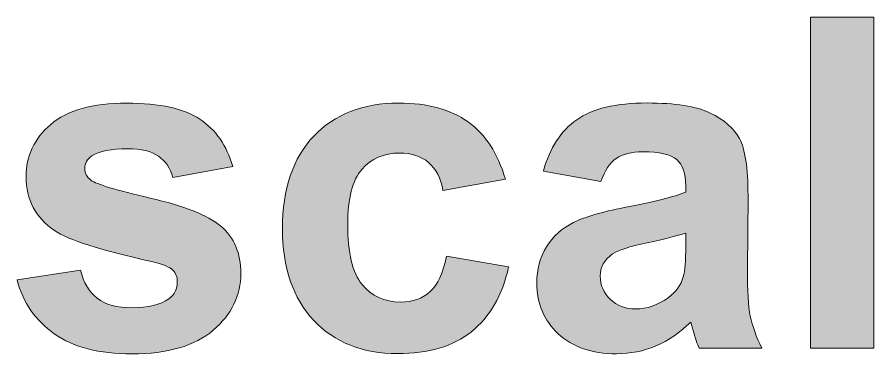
# Model space of a CAD drawing. Header units: inches. Extents: x 247 to 2765, y -1897 to -1110.
# Drawn here: x 847.58 to 855.43, y -1468.1 to -1465.02 of the extents above; entities that cross this region are included whole.
import ezdxf

# ---------------------------------------------------------------- set-up
doc = ezdxf.new("R2010")
doc.units = ezdxf.units.IN
doc.header["$MEASUREMENT"] = 0
doc.layers.add('Layer 1', color=7, linetype='Continuous')

# ---------------------------------------------------------------- blocks, each defined once
blk = doc.blocks.new('block 139')
at = {"layer": 'Layer 1', "true_color": 0x010101}
h = blk.add_hatch(color=18, dxfattribs=at)
h.dxf.hatch_style = 2
h.paths.add_polyline_path([(854.8448, -1468.0506), (854.8448, -1465.0203), (855.4256, -1465.0203), (855.4256, -1468.0506)])
h = blk.add_hatch(color=18, dxfattribs=at)
h.dxf.hatch_style = 2
edge = h.paths.add_edge_path()
edge.add_spline(control_points=[(847.5763, -1467.425), (847.5763, -1467.425), (848.1582, -1467.3361), (848.1582, -1467.3361), (848.183, -1467.4477), (848.2344, -1467.5345), (848.3101, -1467.5931), (848.3866, -1467.6517), (848.4931, -1467.681), (848.6274, -1467.681), (848.7787, -1467.681), (848.8906, -1467.6534), (848.9668, -1467.5997), (849.0185, -1467.5611), (849.044, -1467.508), (849.044, -1467.4446), (849.044, -1467.4005), (849.0302, -1467.364), (849.0033, -1467.3351), (848.9744, -1467.3075), (848.9089, -1467.282), (848.8083, -1467.2572), (848.3398, -1467.1539), (848.0428, -1467.0595), (847.9184, -1466.974), (847.7448, -1466.8555), (847.658, -1466.6908), (847.658, -1466.4814), (847.658, -1466.2912), (847.7334, -1466.1314), (847.8836, -1466.0018), (848.0342, -1465.8723), (848.2667, -1465.8075), (848.582, -1465.8075), (848.8827, -1465.8075), (849.1049, -1465.8564), (849.2507, -1465.9543), (849.3967, -1466.0507), (849.4966, -1466.1968), (849.5521, -1466.3877), (849.5521, -1466.3877), (849.004, -1466.489), (849.004, -1466.489), (848.9813, -1466.4035), (848.9361, -1466.3381), (848.8703, -1466.2926), (848.8038, -1466.2471), (848.7122, -1466.2244), (848.5906, -1466.2244), (848.4369, -1466.2244), (848.3281, -1466.2468), (848.2612, -1466.2891), (848.2171, -1466.3198), (848.1951, -1466.358), (848.1951, -1466.407), (848.1951, -1466.4476), (848.2144, -1466.4841), (848.2526, -1466.5131), (848.3039, -1466.5503), (848.4852, -1466.6061), (848.7945, -1466.6764), (849.1039, -1466.7466), (849.3196, -1466.8314), (849.4432, -1466.9334), (849.5649, -1467.0367), (849.6255, -1467.1807), (849.6255, -1467.3668), (849.6255, -1467.5669), (849.5421, -1467.7409), (849.3733, -1467.8856), (849.2045, -1468.0303), (848.9558, -1468.1026), (848.6271, -1468.1026), (848.3281, -1468.1026), (848.0907, -1468.042), (847.9167, -1467.9197), (847.7438, -1467.7974), (847.6304, -1467.6331), (847.5763, -1467.425)], knot_values=[0, 0, 0, 0, 1, 1, 1, 2, 2, 2, 3, 3, 3, 4, 4, 4, 5, 5, 5, 6, 6, 6, 7, 7, 7, 8, 8, 8, 9, 9, 9, 10, 10, 10, 11, 11, 11, 12, 12, 12, 13, 13, 13, 14, 14, 14, 15, 15, 15, 16, 16, 16, 17, 17, 17, 18, 18, 18, 19, 19, 19, 20, 20, 20, 21, 21, 21, 22, 22, 22, 23, 23, 23, 24, 24, 24, 25, 25, 25, 26, 26, 26, 26], degree=3, periodic=1)
h = blk.add_hatch(color=18, dxfattribs=at)
h.dxf.hatch_style = 2
edge = h.paths.add_edge_path()
edge.add_spline(control_points=[(852.0501, -1466.5048), (852.0501, -1466.5048), (851.4776, -1466.6082), (851.4776, -1466.6082), (851.4576, -1466.4952), (851.4135, -1466.409), (851.346, -1466.3511), (851.2778, -1466.2933), (851.1896, -1466.2643), (851.0807, -1466.2643), (850.936, -1466.2643), (850.8202, -1466.3143), (850.7341, -1466.4142), (850.648, -1466.5141), (850.6053, -1466.6812), (850.6053, -1466.9155), (850.6053, -1467.1759), (850.6487, -1467.3606), (850.7362, -1467.4674), (850.8237, -1467.5742), (850.9415, -1467.6286), (851.089, -1467.6286), (851.1996, -1467.6286), (851.2895, -1467.5972), (851.3604, -1467.5332), (851.4307, -1467.4705), (851.4803, -1467.364), (851.5093, -1467.2097), (851.5093, -1467.2097), (852.0794, -1467.3068), (852.0794, -1467.3068), (852.0202, -1467.5686), (851.9068, -1467.7664), (851.738, -1467.9001), (851.5699, -1468.0337), (851.3449, -1468.1006), (851.0621, -1468.1006), (850.741, -1468.1006), (850.4847, -1467.9993), (850.2938, -1467.7967), (850.103, -1467.5941), (850.0072, -1467.3137), (850.0072, -1466.9554), (850.0072, -1466.593), (850.1026, -1466.3108), (850.2938, -1466.109), (850.4854, -1465.9085), (850.7441, -1465.8075), (851.071, -1465.8075), (851.3391, -1465.8075), (851.5503, -1465.865), (851.7098, -1465.9801), (851.8676, -1466.0935), (851.9802, -1466.2695), (852.0501, -1466.5048)], knot_values=[0, 0, 0, 0, 1, 1, 1, 2, 2, 2, 3, 3, 3, 4, 4, 4, 5, 5, 5, 6, 6, 6, 7, 7, 7, 8, 8, 8, 9, 9, 9, 10, 10, 10, 11, 11, 11, 12, 12, 12, 13, 13, 13, 14, 14, 14, 15, 15, 15, 16, 16, 16, 17, 17, 17, 18, 18, 18, 18], degree=3, periodic=1)
h = blk.add_hatch(color=18, dxfattribs=at)
h.dxf.hatch_style = 2
edge = h.paths.add_edge_path()
edge.add_spline(control_points=[(852.9245, -1466.5262), (852.9245, -1466.5262), (852.3974, -1466.4304), (852.3974, -1466.4304), (852.4567, -1466.2182), (852.5586, -1466.0611), (852.703, -1465.9591), (852.847, -1465.8571), (853.0633, -1465.8061), (853.3472, -1465.8061), (853.606, -1465.8061), (853.7992, -1465.8368), (853.927, -1465.8981), (854.0535, -1465.9594), (854.1417, -1466.0373), (854.1947, -1466.1317), (854.246, -1466.2257), (854.2726, -1466.3994), (854.2726, -1466.6516), (854.2726, -1466.6516), (854.2664, -1467.3296), (854.2664, -1467.3296), (854.2664, -1467.5225), (854.275, -1467.6648), (854.2936, -1467.7564), (854.3125, -1467.8494), (854.3463, -1467.9462), (854.3987, -1468.051), (854.3987, -1468.051), (853.8237, -1468.051), (853.8237, -1468.051), (853.8085, -1468.0138), (853.7896, -1467.9555), (853.7682, -1467.8808), (853.7586, -1467.8449), (853.7517, -1467.8236), (853.7472, -1467.8126), (853.6483, -1467.909), (853.5419, -1467.9817), (853.4292, -1468.0296), (853.3162, -1468.0775), (853.1956, -1468.1019), (853.0675, -1468.1019), (852.8415, -1468.1019), (852.6634, -1468.0406), (852.5328, -1467.918), (852.4019, -1467.7957), (852.3375, -1467.641), (852.3375, -1467.4543), (852.3375, -1467.3292), (852.3671, -1467.2197), (852.4263, -1467.1225), (852.4856, -1467.0267), (852.5673, -1466.952), (852.6751, -1466.8993), (852.7822, -1466.8479), (852.9352, -1466.8028), (853.1378, -1466.7639), (853.4096, -1466.7122), (853.5973, -1466.6653), (853.7024, -1466.6212), (853.7024, -1466.6212), (853.7024, -1466.5634), (853.7024, -1466.5634), (853.7024, -1466.4531), (853.6755, -1466.3722), (853.6204, -1466.3246), (853.5656, -1466.2771), (853.4613, -1466.2533), (853.3083, -1466.2533), (853.2049, -1466.2533), (853.1243, -1466.2743), (853.0654, -1466.3143), (853.0065, -1466.3529), (852.96, -1466.4242), (852.9245, -1466.5262)], knot_values=[0, 0, 0, 0, 1, 1, 1, 2, 2, 2, 3, 3, 3, 4, 4, 4, 5, 5, 5, 6, 6, 6, 7, 7, 7, 8, 8, 8, 9, 9, 9, 10, 10, 10, 11, 11, 11, 12, 12, 12, 13, 13, 13, 14, 14, 14, 15, 15, 15, 16, 16, 16, 17, 17, 17, 18, 18, 18, 19, 19, 19, 20, 20, 20, 21, 21, 21, 22, 22, 22, 23, 23, 23, 24, 24, 24, 25, 25, 25, 25], degree=3, periodic=1)
edge = h.paths.add_edge_path()
edge.add_spline(control_points=[(853.7014, -1466.9974), (853.6263, -1467.0209), (853.5085, -1467.0505), (853.3479, -1467.0863), (853.1867, -1467.1208), (853.0806, -1467.1532), (853.032, -1467.1876), (852.9562, -1467.24), (852.9183, -1467.3096), (852.9183, -1467.3923), (852.9183, -1467.4729), (852.9486, -1467.5438), (853.0096, -1467.6031), (853.0706, -1467.6624), (853.1478, -1467.692), (853.2408, -1467.692), (853.3455, -1467.692), (853.4454, -1467.6575), (853.5412, -1467.5886), (853.6108, -1467.5363), (853.6576, -1467.4722), (853.68, -1467.3964), (853.6952, -1467.3468), (853.7024, -1467.2524), (853.7024, -1467.1132), (853.7024, -1467.1132), (853.7014, -1466.9974), (853.7014, -1466.9974), (853.7014, -1466.9974), (853.7014, -1466.9974), (853.7014, -1466.9974)], knot_values=[0, 0, 0, 0, 1, 1, 1, 2, 2, 2, 3, 3, 3, 4, 4, 4, 5, 5, 5, 6, 6, 6, 7, 7, 7, 8, 8, 8, 9, 9, 9, 10, 10, 10, 10], degree=3, periodic=1)
at = {"layer": 'Layer 1', "lineweight": 0}
blk.add_lwpolyline([(854.8448, -1468.0506), (854.8448, -1465.0203), (855.4256, -1465.0203), (855.4256, -1468.0506), (854.8448, -1468.0506)], dxfattribs=at)
for points, knots in [([(847.5763, -1467.425), (847.5763, -1467.425), (848.1582, -1467.3361), (848.1582, -1467.3361), (848.183, -1467.4477), (848.2344, -1467.5345), (848.3101, -1467.5931), (848.3866, -1467.6517), (848.4931, -1467.681), (848.6274, -1467.681), (848.7787, -1467.681), (848.8906, -1467.6534), (848.9668, -1467.5997), (849.0185, -1467.5611), (849.044, -1467.508), (849.044, -1467.4446), (849.044, -1467.4005), (849.0302, -1467.364), (849.0033, -1467.3351), (848.9744, -1467.3075), (848.9089, -1467.282), (848.8083, -1467.2572), (848.3398, -1467.1539), (848.0428, -1467.0595), (847.9184, -1466.974), (847.7448, -1466.8555), (847.658, -1466.6908), (847.658, -1466.4814), (847.658, -1466.2912), (847.7334, -1466.1314), (847.8836, -1466.0018), (848.0342, -1465.8723), (848.2667, -1465.8075), (848.582, -1465.8075), (848.8827, -1465.8075), (849.1049, -1465.8564), (849.2507, -1465.9543), (849.3967, -1466.0507), (849.4966, -1466.1968), (849.5521, -1466.3877), (849.5521, -1466.3877), (849.004, -1466.489), (849.004, -1466.489), (848.9813, -1466.4035), (848.9361, -1466.3381), (848.8703, -1466.2926), (848.8038, -1466.2471), (848.7122, -1466.2244), (848.5906, -1466.2244), (848.4369, -1466.2244), (848.3281, -1466.2468), (848.2612, -1466.2891), (848.2171, -1466.3198), (848.1951, -1466.358), (848.1951, -1466.407), (848.1951, -1466.4476), (848.2144, -1466.4841), (848.2526, -1466.5131), (848.3039, -1466.5503), (848.4852, -1466.6061), (848.7945, -1466.6764), (849.1039, -1466.7466), (849.3196, -1466.8314), (849.4432, -1466.9334), (849.5649, -1467.0367), (849.6255, -1467.1807), (849.6255, -1467.3668), (849.6255, -1467.5669), (849.5421, -1467.7409), (849.3733, -1467.8856), (849.2045, -1468.0303), (848.9558, -1468.1026), (848.6271, -1468.1026), (848.3281, -1468.1026), (848.0907, -1468.042), (847.9167, -1467.9197), (847.7438, -1467.7974), (847.6304, -1467.6331), (847.5763, -1467.425)], [0, 0, 0, 0, 1, 1, 1, 2, 2, 2, 3, 3, 3, 4, 4, 4, 5, 5, 5, 6, 6, 6, 7, 7, 7, 8, 8, 8, 9, 9, 9, 10, 10, 10, 11, 11, 11, 12, 12, 12, 13, 13, 13, 14, 14, 14, 15, 15, 15, 16, 16, 16, 17, 17, 17, 18, 18, 18, 19, 19, 19, 20, 20, 20, 21, 21, 21, 22, 22, 22, 23, 23, 23, 24, 24, 24, 25, 25, 25, 26, 26, 26, 26]), ([(852.0501, -1466.5048), (852.0501, -1466.5048), (851.4776, -1466.6082), (851.4776, -1466.6082), (851.4576, -1466.4952), (851.4135, -1466.409), (851.346, -1466.3511), (851.2778, -1466.2933), (851.1896, -1466.2643), (851.0807, -1466.2643), (850.936, -1466.2643), (850.8202, -1466.3143), (850.7341, -1466.4142), (850.648, -1466.5141), (850.6053, -1466.6812), (850.6053, -1466.9155), (850.6053, -1467.1759), (850.6487, -1467.3606), (850.7362, -1467.4674), (850.8237, -1467.5742), (850.9415, -1467.6286), (851.089, -1467.6286), (851.1996, -1467.6286), (851.2895, -1467.5972), (851.3604, -1467.5332), (851.4307, -1467.4705), (851.4803, -1467.364), (851.5093, -1467.2097), (851.5093, -1467.2097), (852.0794, -1467.3068), (852.0794, -1467.3068), (852.0202, -1467.5686), (851.9068, -1467.7664), (851.738, -1467.9001), (851.5699, -1468.0337), (851.3449, -1468.1006), (851.0621, -1468.1006), (850.741, -1468.1006), (850.4847, -1467.9993), (850.2938, -1467.7967), (850.103, -1467.5941), (850.0072, -1467.3137), (850.0072, -1466.9554), (850.0072, -1466.593), (850.1026, -1466.3108), (850.2938, -1466.109), (850.4854, -1465.9085), (850.7441, -1465.8075), (851.071, -1465.8075), (851.3391, -1465.8075), (851.5503, -1465.865), (851.7098, -1465.9801), (851.8676, -1466.0935), (851.9802, -1466.2695), (852.0501, -1466.5048)], [0, 0, 0, 0, 1, 1, 1, 2, 2, 2, 3, 3, 3, 4, 4, 4, 5, 5, 5, 6, 6, 6, 7, 7, 7, 8, 8, 8, 9, 9, 9, 10, 10, 10, 11, 11, 11, 12, 12, 12, 13, 13, 13, 14, 14, 14, 15, 15, 15, 16, 16, 16, 17, 17, 17, 18, 18, 18, 18]), ([(852.9245, -1466.5262), (852.9245, -1466.5262), (852.3974, -1466.4304), (852.3974, -1466.4304), (852.4567, -1466.2182), (852.5586, -1466.0611), (852.703, -1465.9591), (852.847, -1465.8571), (853.0633, -1465.8061), (853.3472, -1465.8061), (853.606, -1465.8061), (853.7992, -1465.8368), (853.927, -1465.8981), (854.0535, -1465.9594), (854.1417, -1466.0373), (854.1947, -1466.1317), (854.246, -1466.2257), (854.2726, -1466.3994), (854.2726, -1466.6516), (854.2726, -1466.6516), (854.2664, -1467.3296), (854.2664, -1467.3296), (854.2664, -1467.5225), (854.275, -1467.6648), (854.2936, -1467.7564), (854.3125, -1467.8494), (854.3463, -1467.9462), (854.3987, -1468.051), (854.3987, -1468.051), (853.8237, -1468.051), (853.8237, -1468.051), (853.8085, -1468.0138), (853.7896, -1467.9555), (853.7682, -1467.8808), (853.7586, -1467.8449), (853.7517, -1467.8236), (853.7472, -1467.8126), (853.6483, -1467.909), (853.5419, -1467.9817), (853.4292, -1468.0296), (853.3162, -1468.0775), (853.1956, -1468.1019), (853.0675, -1468.1019), (852.8415, -1468.1019), (852.6634, -1468.0406), (852.5328, -1467.918), (852.4019, -1467.7957), (852.3375, -1467.641), (852.3375, -1467.4543), (852.3375, -1467.3292), (852.3671, -1467.2197), (852.4263, -1467.1225), (852.4856, -1467.0267), (852.5673, -1466.952), (852.6751, -1466.8993), (852.7822, -1466.8479), (852.9352, -1466.8028), (853.1378, -1466.7639), (853.4096, -1466.7122), (853.5973, -1466.6653), (853.7024, -1466.6212), (853.7024, -1466.6212), (853.7024, -1466.5634), (853.7024, -1466.5634), (853.7024, -1466.4531), (853.6755, -1466.3722), (853.6204, -1466.3246), (853.5656, -1466.2771), (853.4613, -1466.2533), (853.3083, -1466.2533), (853.2049, -1466.2533), (853.1243, -1466.2743), (853.0654, -1466.3143), (853.0065, -1466.3529), (852.96, -1466.4242), (852.9245, -1466.5262)], [0, 0, 0, 0, 1, 1, 1, 2, 2, 2, 3, 3, 3, 4, 4, 4, 5, 5, 5, 6, 6, 6, 7, 7, 7, 8, 8, 8, 9, 9, 9, 10, 10, 10, 11, 11, 11, 12, 12, 12, 13, 13, 13, 14, 14, 14, 15, 15, 15, 16, 16, 16, 17, 17, 17, 18, 18, 18, 19, 19, 19, 20, 20, 20, 21, 21, 21, 22, 22, 22, 23, 23, 23, 24, 24, 24, 25, 25, 25, 25]), ([(853.7014, -1466.9974), (853.6263, -1467.0209), (853.5085, -1467.0505), (853.3479, -1467.0863), (853.1867, -1467.1208), (853.0806, -1467.1532), (853.032, -1467.1876), (852.9562, -1467.24), (852.9183, -1467.3096), (852.9183, -1467.3923), (852.9183, -1467.4729), (852.9486, -1467.5438), (853.0096, -1467.6031), (853.0706, -1467.6624), (853.1478, -1467.692), (853.2408, -1467.692), (853.3455, -1467.692), (853.4454, -1467.6575), (853.5412, -1467.5886), (853.6108, -1467.5363), (853.6576, -1467.4722), (853.68, -1467.3964), (853.6952, -1467.3468), (853.7024, -1467.2524), (853.7024, -1467.1132), (853.7024, -1467.1132), (853.7014, -1466.9974), (853.7014, -1466.9974), (853.7014, -1466.9974), (853.7014, -1466.9974), (853.7014, -1466.9974)], [0, 0, 0, 0, 1, 1, 1, 2, 2, 2, 3, 3, 3, 4, 4, 4, 5, 5, 5, 6, 6, 6, 7, 7, 7, 8, 8, 8, 9, 9, 9, 10, 10, 10, 10])]:
    blk.add_open_spline(points, degree=3, knots=knots, dxfattribs=at)
blk = doc.blocks.new('block 134')
at = {"layer": 'Layer 1'}
blk.add_blockref('block 139', (0, 0), dxfattribs=at)

msp = doc.modelspace()

# ---------------------------------------------------------------- block references
at = {"layer": 'Layer 1'}
msp.add_blockref('block 134', (0, 0), dxfattribs=at)

doc.saveas('drawing.dxf')
